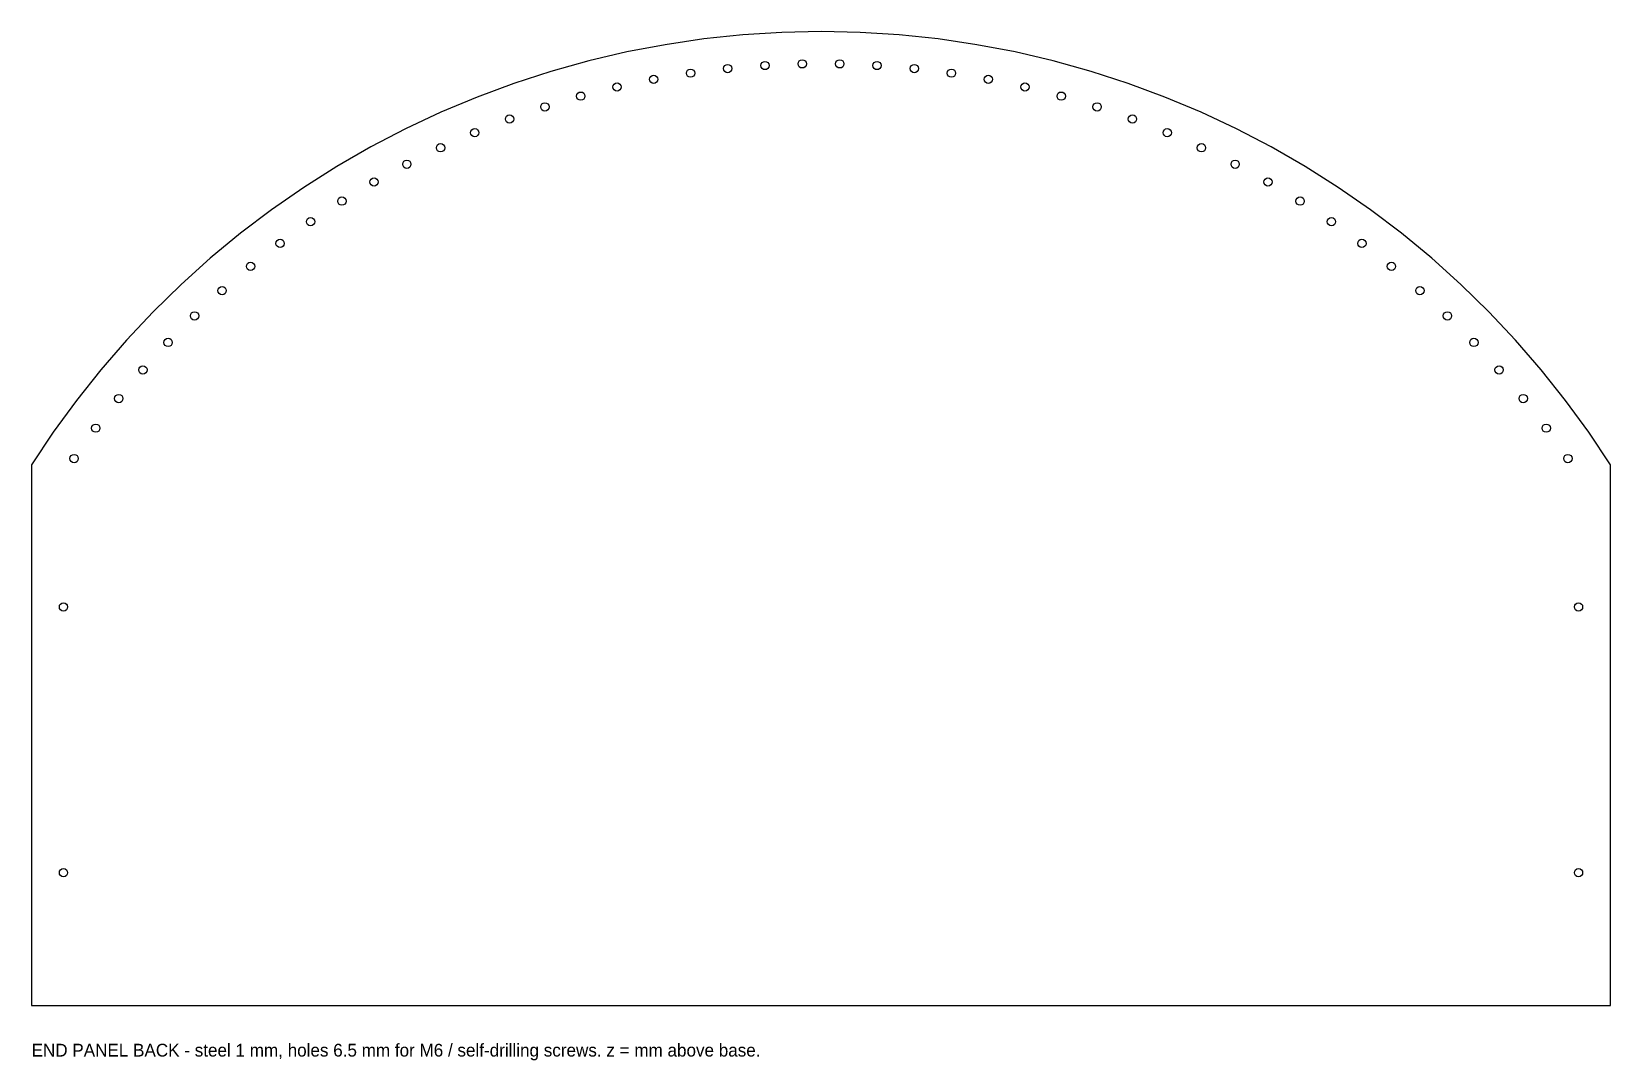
# Model space of a CAD drawing. Header units: millimetres. Extents: x -618 to 618, y -43 to 763.
import ezdxf

# ---------------------------------------------------------------- set-up
doc = ezdxf.new("R2010")
doc.units = ezdxf.units.MM
for name, color, linetype in [('CUT', 1, 'Continuous'), ('HOLES', 5, 'Continuous'), ('TEXT', 7, 'Continuous')]:
    doc.layers.add(name, color=color, linetype=linetype)

msp = doc.modelspace()

# ---------------------------------------------------------------- linework, layer by layer
at = {"layer": 'CUT'}
msp.add_lwpolyline([(-618.5, 0), (618.5, 0), (618.5, 423.5), (601.5, 449), (583.4, 473.8), (564.3, 497.8), (544.2, 521), (523.2, 543.3), (501.3, 564.7), (478.5, 585.2), (454.8, 604.7), (430.4, 623.2), (405.2, 640.6), (379.3, 657), (352.7, 672.3), (325.5, 686.5), (297.8, 699.5), (269.5, 711.4), (240.7, 722), (211.6, 731.5), (182, 739.7), (152.2, 746.7), (122.1, 752.4), (91.7, 756.9), (61.2, 760.1), (30.7, 762), (0, 762.7), (-30.7, 762), (-61.2, 760.1), (-91.7, 756.9), (-122.1, 752.4), (-152.2, 746.7), (-182, 739.7), (-211.6, 731.5), (-240.7, 722), (-269.5, 711.4), (-297.8, 699.5), (-325.5, 686.5), (-352.7, 672.3), (-379.3, 657), (-405.2, 640.6), (-430.4, 623.2), (-454.8, 604.7), (-478.5, 585.2), (-501.3, 564.7), (-523.2, 543.3), (-544.2, 521), (-564.3, 497.8), (-583.4, 473.8), (-601.5, 449), (-618.5, 423.5)], close=True, dxfattribs=at)
at = {"layer": 'HOLES'}
for centre in [(-102.2, 730.1), (-73.1, 733.7), (-43.9, 736.1), (-14.7, 737.4), (14.7, 737.4), (43.9, 736.1), (73.1, 733.7), (102.2, 730.1), (-159.8, 719.3), (-131.1, 725.3), (131.1, 725.3), (159.8, 719.3), (-216.3, 703.7), (-188.2, 712.1), (188.2, 712.1), (216.3, 703.7), (-244, 694.2), (244, 694.2), (-271.3, 683.5), (271.3, 683.5), (-298.1, 671.7), (298.1, 671.7), (-324.5, 658.8), (324.5, 658.8), (-350.2, 644.9), (350.2, 644.9), (-375.4, 629.9), (375.4, 629.9), (-399.9, 613.8), (399.9, 613.8), (-423.8, 596.8), (423.8, 596.8), (-446.9, 578.8), (446.9, 578.8), (-469.2, 559.8), (469.2, 559.8), (-490.8, 540), (490.8, 540), (-511.5, 519.2), (511.5, 519.2), (-531.3, 497.7), (531.3, 497.7), (-550.2, 475.3), (550.2, 475.3), (-568.2, 452.1), (568.2, 452.1), (-585.2, 428.3), (585.2, 428.3), (-593.5, 312.1), (593.5, 312.1), (-593.5, 104), (593.5, 104)]:
    msp.add_circle(centre, 3.25, dxfattribs=at)

# ---------------------------------------------------------------- texts
at = {"layer": 'TEXT'}
msp.add_text('END PANEL BACK - steel 1 mm, holes 6.5 mm for M6 / self-drilling screws. z = mm above base.', height=10, dxfattribs=at).set_placement((-618.5, -40))

doc.saveas('drawing.dxf')
